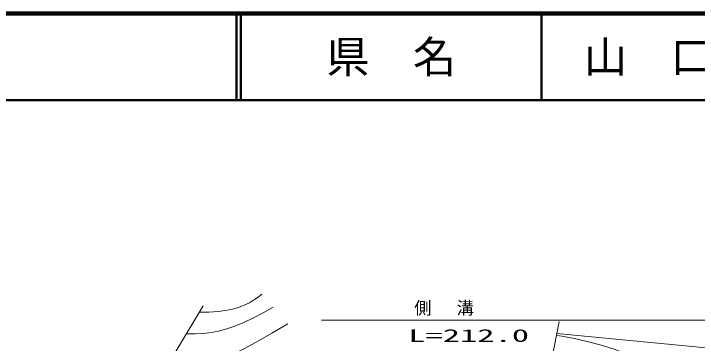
# Model space of a CAD drawing. Units: millimetres, scale not verified. Extents: x -625 to 704666, y -625 to 360237.
# Drawn here: x 296672 to 375652, y 322122 to 360237 of the extents above; entities that cross this region are included whole.
import ezdxf
from ezdxf.enums import TextEntityAlignment as Align

# ---------------------------------------------------------------- set-up
doc = ezdxf.new("R2010")
doc.units = ezdxf.units.MM
doc.header["$LTSCALE"] = 1000
for name, color, linetype, lineweight in [('M-TTL', 2, 'Continuous', 140), ('M-TTL-LINE', 7, 'Continuous', 50), ('S-BGD', 7, 'Continuous', 13), ('S-BGD-HTXT', 6, 'Continuous', 13)]:
    doc.layers.add(name, color=color, linetype=linetype, lineweight=lineweight)
doc.layers.add('M-TTL-TXT', color=7, linetype='Continuous')
doc.styles.add('ＭＳ ゴシック', font='')
doc.styles.get('ＭＳ ゴシック').set_extended_font_data('MS Gothic')

msp = doc.modelspace()

# ---------------------------------------------------------------- linework, layer by layer
at = {"layer": 'M-TTL'}
msp.add_line((704666, 360237), (64666, 360237), dxfattribs=at)
at = {"layer": 'M-TTL-LINE'}
for p, q in [((322416, 360237), (322416, 350237)), ((322916, 360237), (322916, 350237)), ((357666, 360237), (357666, 350237)), ((64666, 350237), (704666, 350237))]:
    msp.add_line(p, q, dxfattribs=at)
at = {"layer": 'S-BGD'}
for points in [[(318143, 325740), (319217, 325741), (320299, 325804), (321123, 325908), (321944, 326073), (322629, 326268), (323290, 326518), (323904, 326819), (324497, 327178), (324923, 327472), (325348, 327790)], [(316636, 323228), (317643, 323217), (318647, 323266), (319497, 323375), (320349, 323546), (321289, 323800), (322213, 324113), (323278, 324542), (324315, 325025), (325494, 325642), (326656, 326306)], [(314733, 320056), (315353, 319790), (315983, 319586), (316491, 319486), (317007, 319446), (317610, 319465), (318228, 319546), (318996, 319718), (319767, 319954), (320886, 320374), (321972, 320845), (323340, 321517), (324681, 322243), (326512, 323296), (328346, 324390)], [(375453, 316408), (374702, 316656), (373979, 316958), (373320, 317321), (372687, 317737), (371431, 318661), (370139, 319535), (369198, 320076), (368230, 320563), (367155, 321034), (366058, 321450), (364810, 321853), (363548, 322198), (361806, 322595), (360049, 322934), (359724, 322992), (359389, 323051)]]:
    msp.add_lwpolyline(points, dxfattribs=at)
at = {"layer": 'S-BGD-HTXT'}
for p, q in [((318575, 326460), (287380, 274468)), ((332241, 324801), (426715, 324801)), ((359703, 324665), (351756, 283834)), ((359427, 323244), (424573, 317055))]:
    msp.add_line(p, q, dxfattribs=at)

# ---------------------------------------------------------------- texts
at = {"layer": 'M-TTL-TXT', "style": 'ＭＳ ゴシック'}
for s, p in [('県\u3000名', (340291, 355237)), ('山\u3000口\u3000県', (375041, 355237))]:
    msp.add_text(s, height=3666, dxfattribs=at).set_placement(p, align=Align.MIDDLE_CENTER)
at = {"layer": 'S-BGD-HTXT', "style": 'ＭＳ ゴシック', "width": 2}
msp.add_text('L=212.0', height=1466, dxfattribs=at).set_placement((342253, 321850), align=Align.BOTTOM_LEFT)
at = {"layer": 'S-BGD-HTXT', "insert": (342946, 325314), "char_height": 1466, "attachment_point": 7, "style": 'ＭＳ ゴシック'}
msp.add_mtext('\\T2.45;側溝', dxfattribs=at)

doc.saveas('drawing.dxf')
